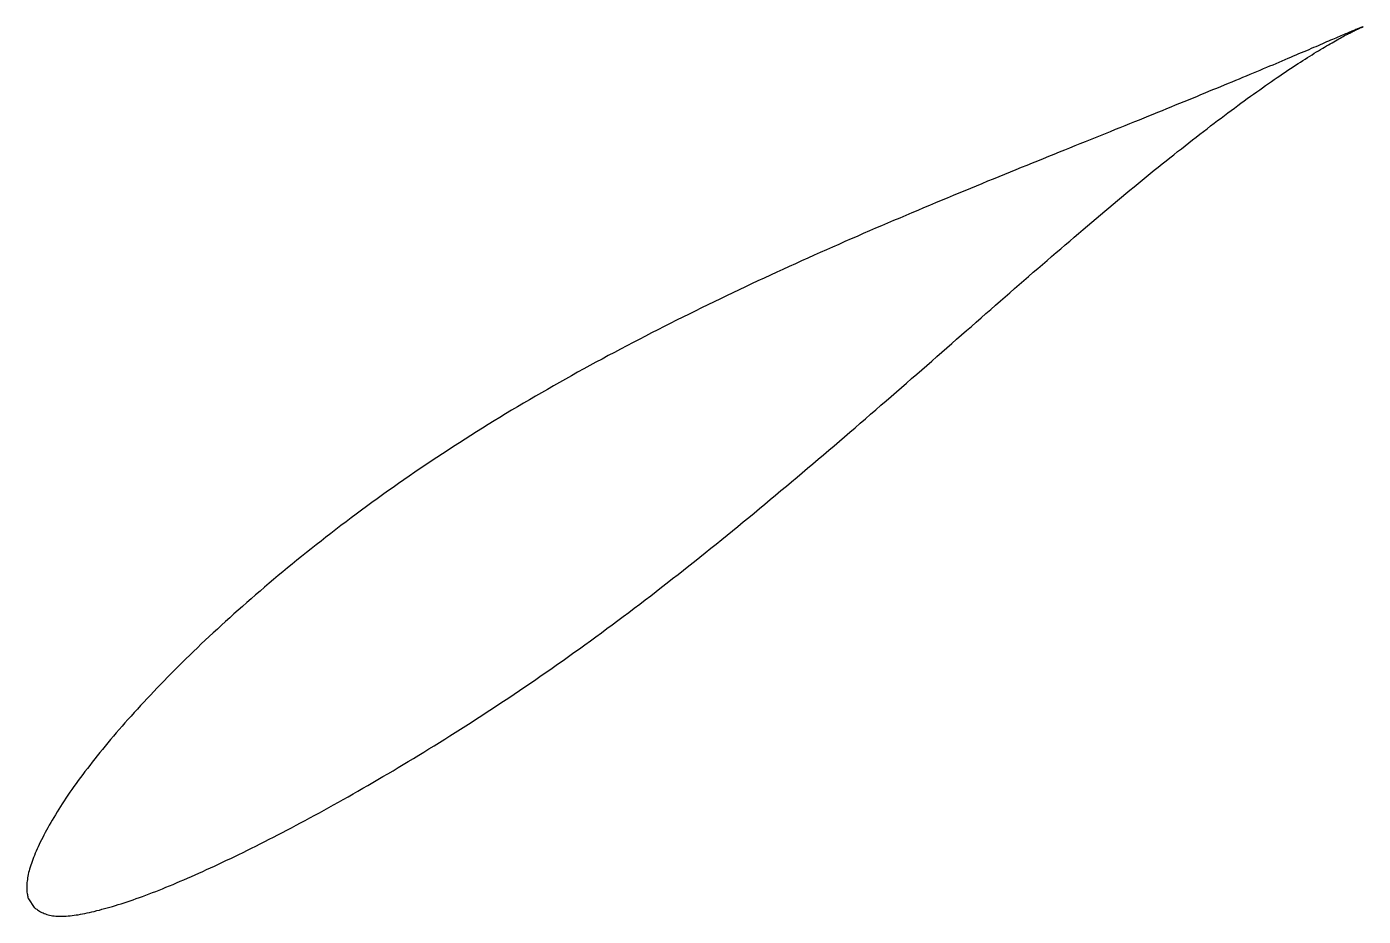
# Model space of a CAD drawing. Header units: metres. Extents: x -37 to 74, y -25 to 49.
import ezdxf

# ---------------------------------------------------------------- set-up
doc = ezdxf.new("R2010")
doc.units = ezdxf.units.M

msp = doc.modelspace()

# ---------------------------------------------------------------- linework, layer by layer
msp.add_lwpolyline([(74.33, 49.21), (74.32, 49.21), (74.32, 49.21), (74.3, 49.2), (74.29, 49.2), (74.26, 49.19), (74.24, 49.18), (74.21, 49.17), (74.17, 49.16), (74.13, 49.14), (74.08, 49.12), (74.03, 49.1), (73.98, 49.08), (73.92, 49.06), (73.85, 49.03), (73.78, 49), (73.71, 48.97), (73.63, 48.94), (73.55, 48.91), (73.46, 48.87), (73.37, 48.83), (73.27, 48.79), (73.17, 48.75), (73.06, 48.7), (72.95, 48.66), (72.84, 48.61), (72.72, 48.56), (72.59, 48.5), (72.46, 48.45), (72.33, 48.39), (72.19, 48.33), (72.05, 48.27), (71.9, 48.21), (71.75, 48.14), (71.59, 48.08), (71.43, 48.01), (71.27, 47.94), (71.1, 47.86), (70.92, 47.79), (70.74, 47.71), (70.56, 47.63), (70.37, 47.55), (70.18, 47.47), (69.98, 47.39), (69.78, 47.3), (69.58, 47.21), (69.37, 47.12), (69.15, 47.03), (68.93, 46.94), (68.71, 46.84), (68.48, 46.75), (68.25, 46.65), (68.02, 46.55), (67.77, 46.45), (67.53, 46.34), (67.28, 46.24), (67.03, 46.13), (66.77, 46.02), (66.51, 45.91), (66.24, 45.8), (65.97, 45.69), (65.7, 45.57), (65.42, 45.45), (65.14, 45.34), (64.85, 45.22), (64.56, 45.09), (64.26, 44.97), (63.96, 44.85), (63.66, 44.72), (63.35, 44.59), (63.04, 44.47), (62.72, 44.34), (62.41, 44.2), (62.08, 44.07), (61.75, 43.94), (61.42, 43.8), (61.09, 43.66), (60.75, 43.52), (60.41, 43.38), (60.06, 43.24), (59.71, 43.1), (59.35, 42.95), (59, 42.81), (58.64, 42.66), (58.27, 42.51), (57.9, 42.36), (57.53, 42.21), (57.15, 42.06), (56.77, 41.9), (56.39, 41.75), (56, 41.59), (55.61, 41.43), (55.22, 41.27), (54.82, 41.11), (54.42, 40.95), (54.02, 40.79), (53.61, 40.63), (53.2, 40.46), (52.79, 40.29), (52.37, 40.12), (51.96, 39.96), (51.53, 39.79), (51.11, 39.61), (50.68, 39.44), (50.25, 39.27), (49.81, 39.09), (49.38, 38.91), (48.94, 38.74), (48.49, 38.56), (48.05, 38.38), (47.6, 38.2), (47.15, 38.01), (46.69, 37.83), (46.24, 37.65), (45.78, 37.46), (45.32, 37.27), (44.85, 37.08), (44.39, 36.89), (43.92, 36.7), (43.45, 36.51), (42.97, 36.32), (42.5, 36.12), (42.02, 35.92), (41.54, 35.73), (41.06, 35.53), (40.58, 35.33), (40.09, 35.13), (39.6, 34.92), (39.11, 34.72), (38.62, 34.52), (38.13, 34.31), (37.63, 34.1), (37.14, 33.89), (36.64, 33.68), (36.14, 33.47), (35.64, 33.26), (35.13, 33.05), (34.63, 32.83), (34.12, 32.61), (33.62, 32.4), (33.11, 32.18), (32.6, 31.96), (32.09, 31.73), (31.58, 31.51), (31.07, 31.29), (30.55, 31.06), (30.04, 30.83), (29.52, 30.61), (29, 30.38), (28.49, 30.15), (27.97, 29.91), (27.45, 29.68), (26.93, 29.45), (26.41, 29.21), (25.89, 28.97), (25.37, 28.73), (24.85, 28.49), (24.33, 28.25), (23.81, 28.01), (23.28, 27.76), (22.76, 27.52), (22.24, 27.27), (21.72, 27.02), (21.19, 26.77), (20.67, 26.52), (20.15, 26.27), (19.62, 26.02), (19.1, 25.76), (18.58, 25.5), (18.06, 25.25), (17.54, 24.99), (17.01, 24.73), (16.49, 24.47), (15.97, 24.2), (15.45, 23.94), (14.93, 23.67), (14.41, 23.41), (13.9, 23.14), (13.38, 22.87), (12.86, 22.6), (12.34, 22.33), (11.83, 22.05), (11.31, 21.78), (10.8, 21.5), (10.29, 21.23), (9.78, 20.95), (9.27, 20.67), (8.76, 20.39), (8.25, 20.11), (7.74, 19.82), (7.24, 19.54), (6.73, 19.25), (6.23, 18.97), (5.73, 18.68), (5.23, 18.39), (4.73, 18.1), (4.23, 17.81), (3.74, 17.51), (3.24, 17.22), (2.75, 16.92), (2.26, 16.63), (1.78, 16.33), (1.29, 16.03), (0.81, 15.73), (0.32, 15.43), (-0.16, 15.13), (-0.64, 14.82), (-1.11, 14.52), (-1.59, 14.21), (-2.06, 13.91), (-2.53, 13.6), (-2.99, 13.29), (-3.46, 12.98), (-3.92, 12.67), (-4.38, 12.36), (-4.84, 12.05), (-5.3, 11.74), (-5.75, 11.42), (-6.2, 11.11), (-6.65, 10.79), (-7.1, 10.48), (-7.54, 10.16), (-7.98, 9.84), (-8.42, 9.52), (-8.86, 9.21), (-9.29, 8.89), (-9.72, 8.57), (-10.15, 8.25), (-10.57, 7.93), (-11, 7.61), (-11.42, 7.29), (-11.83, 6.96), (-12.25, 6.64), (-12.66, 6.32), (-13.07, 6), (-13.47, 5.68), (-13.88, 5.36), (-14.28, 5.03), (-14.67, 4.71), (-15.07, 4.39), (-15.46, 4.07), (-15.85, 3.75), (-16.23, 3.43), (-16.62, 3.11), (-17, 2.79), (-17.37, 2.47), (-17.75, 2.15), (-18.12, 1.83), (-18.49, 1.51), (-18.85, 1.19), (-19.21, 0.87), (-19.57, 0.55), (-19.93, 0.24), (-20.28, -0.08), (-20.63, -0.39), (-20.97, -0.71), (-21.31, -1.02), (-21.65, -1.34), (-21.99, -1.65), (-22.32, -1.96), (-22.65, -2.27), (-22.98, -2.58), (-23.3, -2.89), (-23.62, -3.2), (-23.93, -3.51), (-24.25, -3.82), (-24.56, -4.12), (-24.86, -4.43), (-25.16, -4.73), (-25.46, -5.03), (-25.76, -5.34), (-26.05, -5.64), (-26.34, -5.93), (-26.62, -6.23), (-26.9, -6.53), (-27.18, -6.82), (-27.45, -7.12), (-27.72, -7.41), (-27.99, -7.7), (-28.25, -7.99), (-28.51, -8.28), (-28.77, -8.56), (-29.02, -8.85), (-29.27, -9.13), (-29.51, -9.41), (-29.75, -9.69), (-29.99, -9.97), (-30.23, -10.24), (-30.46, -10.52), (-30.68, -10.79), (-30.91, -11.06), (-31.12, -11.33), (-31.34, -11.6), (-31.55, -11.86), (-31.76, -12.12), (-31.96, -12.39), (-32.16, -12.65), (-32.36, -12.9), (-32.55, -13.16), (-32.74, -13.41), (-32.92, -13.66), (-33.1, -13.91), (-33.28, -14.16), (-33.45, -14.4), (-33.62, -14.64), (-33.79, -14.88), (-33.95, -15.12), (-34.11, -15.36), (-34.26, -15.59), (-34.41, -15.82), (-34.55, -16.05), (-34.69, -16.28), (-34.83, -16.51), (-34.96, -16.73), (-35.09, -16.95), (-35.22, -17.16), (-35.34, -17.38), (-35.46, -17.59), (-35.57, -17.8), (-35.68, -18), (-35.79, -18.21), (-35.89, -18.41), (-35.99, -18.61), (-36.09, -18.8), (-36.18, -18.99), (-36.27, -19.18), (-36.35, -19.36), (-36.43, -19.55), (-36.51, -19.72), (-36.58, -19.9), (-36.65, -20.07), (-36.71, -20.24), (-36.77, -20.41), (-36.83, -20.57), (-36.88, -20.73), (-36.93, -20.89), (-36.98, -21.05), (-37.02, -21.2), (-37.06, -21.34), (-37.09, -21.49), (-37.12, -21.63), (-37.15, -21.77), (-37.17, -21.91), (-37.19, -22.04), (-37.2, -22.17), (-37.21, -22.3), (-37.22, -22.42), (-37.22, -22.54), (-37.22, -22.65), (-37.22, -22.77), (-37.21, -22.87), (-37.2, -22.97), (-37.19, -23.07), (-37.17, -23.16), (-37.15, -23.25), (-37.14, -23.33), (-37.12, -23.4), (-37.1, -23.46), (-37.09, -23.5), (-37.08, -23.53), (-36.61, -24.24), (-36.6, -24.24), (-36.59, -24.26), (-36.56, -24.28), (-36.51, -24.31), (-36.46, -24.35), (-36.39, -24.4), (-36.32, -24.45), (-36.24, -24.5), (-36.15, -24.56), (-36.06, -24.61), (-35.96, -24.66), (-35.86, -24.7), (-35.76, -24.74), (-35.65, -24.78), (-35.54, -24.82), (-35.43, -24.85), (-35.31, -24.88), (-35.18, -24.91), (-35.06, -24.93), (-34.93, -24.94), (-34.8, -24.96), (-34.66, -24.97), (-34.52, -24.97), (-34.38, -24.98), (-34.23, -24.98), (-34.08, -24.97), (-33.92, -24.96), (-33.77, -24.95), (-33.6, -24.94), (-33.44, -24.92), (-33.27, -24.9), (-33.1, -24.87), (-32.92, -24.85), (-32.74, -24.81), (-32.56, -24.78), (-32.37, -24.74), (-32.18, -24.7), (-31.98, -24.66), (-31.78, -24.61), (-31.58, -24.57), (-31.37, -24.51), (-31.16, -24.46), (-30.95, -24.4), (-30.73, -24.34), (-30.51, -24.28), (-30.28, -24.22), (-30.05, -24.15), (-29.82, -24.08), (-29.58, -24.01), (-29.34, -23.93), (-29.09, -23.85), (-28.85, -23.77), (-28.59, -23.68), (-28.34, -23.6), (-28.08, -23.51), (-27.82, -23.41), (-27.55, -23.32), (-27.28, -23.22), (-27.01, -23.11), (-26.73, -23.01), (-26.46, -22.9), (-26.17, -22.79), (-25.89, -22.68), (-25.6, -22.56), (-25.31, -22.44), (-25.01, -22.32), (-24.71, -22.19), (-24.41, -22.06), (-24.1, -21.93), (-23.8, -21.8), (-23.48, -21.66), (-23.17, -21.52), (-22.85, -21.38), (-22.53, -21.24), (-22.21, -21.09), (-21.88, -20.94), (-21.55, -20.79), (-21.22, -20.63), (-20.88, -20.47), (-20.54, -20.31), (-20.2, -20.15), (-19.85, -19.98), (-19.51, -19.82), (-19.16, -19.65), (-18.8, -19.47), (-18.45, -19.3), (-18.09, -19.12), (-17.73, -18.94), (-17.36, -18.75), (-17, -18.56), (-16.63, -18.38), (-16.26, -18.18), (-15.88, -17.99), (-15.51, -17.79), (-15.13, -17.59), (-14.74, -17.39), (-14.36, -17.19), (-13.97, -16.98), (-13.58, -16.77), (-13.19, -16.56), (-12.8, -16.35), (-12.4, -16.13), (-12.01, -15.91), (-11.61, -15.69), (-11.2, -15.46), (-10.8, -15.24), (-10.39, -15.01), (-9.99, -14.78), (-9.58, -14.54), (-9.16, -14.3), (-8.75, -14.07), (-8.33, -13.82), (-7.92, -13.58), (-7.5, -13.33), (-7.08, -13.09), (-6.65, -12.84), (-6.23, -12.58), (-5.8, -12.33), (-5.38, -12.07), (-4.95, -11.81), (-4.51, -11.55), (-4.08, -11.28), (-3.65, -11.02), (-3.21, -10.75), (-2.78, -10.48), (-2.34, -10.2), (-1.9, -9.93), (-1.46, -9.65), (-1.02, -9.37), (-0.57, -9.09), (-0.13, -8.81), (0.32, -8.52), (0.76, -8.23), (1.21, -7.94), (1.66, -7.65), (2.11, -7.35), (2.56, -7.05), (3.01, -6.75), (3.46, -6.45), (3.91, -6.15), (4.36, -5.84), (4.81, -5.53), (5.27, -5.22), (5.72, -4.91), (6.18, -4.59), (6.63, -4.28), (7.09, -3.96), (7.54, -3.64), (8, -3.31), (8.45, -2.99), (8.91, -2.66), (9.37, -2.33), (9.82, -2), (10.28, -1.67), (10.74, -1.33), (11.2, -0.99), (11.65, -0.66), (12.11, -0.31), (12.57, 0.03), (13.03, 0.37), (13.48, 0.72), (13.94, 1.06), (14.4, 1.41), (14.86, 1.76), (15.31, 2.11), (15.77, 2.47), (16.23, 2.82), (16.68, 3.18), (17.14, 3.54), (17.59, 3.89), (18.05, 4.25), (18.51, 4.62), (18.96, 4.98), (19.41, 5.34), (19.87, 5.71), (20.32, 6.07), (20.78, 6.44), (21.23, 6.8), (21.68, 7.17), (22.13, 7.54), (22.58, 7.91), (23.04, 8.28), (23.49, 8.65), (23.94, 9.02), (24.38, 9.4), (24.83, 9.77), (25.28, 10.14), (25.73, 10.52), (26.18, 10.89), (26.62, 11.26), (27.07, 11.64), (27.51, 12.01), (27.95, 12.39), (28.4, 12.76), (28.84, 13.14), (29.28, 13.52), (29.72, 13.89), (30.16, 14.27), (30.6, 14.64), (31.04, 15.02), (31.47, 15.39), (31.91, 15.77), (32.35, 16.14), (32.78, 16.52), (33.21, 16.89), (33.64, 17.26), (34.07, 17.64), (34.5, 18.01), (34.93, 18.38), (35.36, 18.75), (35.79, 19.12), (36.21, 19.49), (36.63, 19.86), (37.06, 20.23), (37.48, 20.6), (37.9, 20.97), (38.32, 21.33), (38.73, 21.7), (39.15, 22.06), (39.57, 22.43), (39.98, 22.79), (40.39, 23.15), (40.8, 23.51), (41.21, 23.87), (41.62, 24.22), (42.03, 24.58), (42.43, 24.93), (42.83, 25.29), (43.24, 25.64), (43.64, 25.99), (44.04, 26.34), (44.43, 26.68), (44.83, 27.03), (45.22, 27.37), (45.62, 27.71), (46.01, 28.05), (46.4, 28.39), (46.79, 28.73), (47.17, 29.06), (47.56, 29.39), (47.94, 29.72), (48.32, 30.05), (48.7, 30.38), (49.08, 30.7), (49.45, 31.02), (49.83, 31.34), (50.2, 31.66), (50.57, 31.98), (50.94, 32.29), (51.3, 32.6), (51.67, 32.91), (52.03, 33.22), (52.39, 33.52), (52.75, 33.82), (53.1, 34.12), (53.46, 34.42), (53.81, 34.71), (54.16, 35), (54.51, 35.29), (54.85, 35.58), (55.2, 35.86), (55.54, 36.14), (55.88, 36.42), (56.22, 36.69), (56.55, 36.97), (56.88, 37.24), (57.21, 37.5), (57.54, 37.77), (57.87, 38.03), (58.19, 38.29), (58.51, 38.54), (58.83, 38.8), (59.15, 39.04), (59.46, 39.29), (59.77, 39.54), (60.08, 39.78), (60.39, 40.01), (60.69, 40.25), (60.99, 40.48), (61.29, 40.71), (61.58, 40.94), (61.88, 41.16), (62.17, 41.38), (62.46, 41.6), (62.74, 41.81), (63.02, 42.02), (63.3, 42.23), (63.58, 42.43), (63.85, 42.63), (64.12, 42.83), (64.39, 43.03), (64.65, 43.22), (64.92, 43.41), (65.17, 43.59), (65.43, 43.78), (65.68, 43.96), (65.93, 44.13), (66.18, 44.3), (66.42, 44.47), (66.66, 44.64), (66.9, 44.81), (67.13, 44.97), (67.37, 45.12), (67.59, 45.28), (67.82, 45.43), (68.04, 45.58), (68.26, 45.72), (68.47, 45.86), (68.68, 46), (68.89, 46.14), (69.09, 46.27), (69.29, 46.4), (69.49, 46.52), (69.68, 46.65), (69.87, 46.76), (70.06, 46.88), (70.24, 47), (70.42, 47.11), (70.6, 47.21), (70.77, 47.32), (70.94, 47.42), (71.1, 47.52), (71.26, 47.61), (71.42, 47.71), (71.57, 47.79), (71.72, 47.88), (71.87, 47.96), (72.01, 48.05), (72.15, 48.12), (72.28, 48.2), (72.41, 48.27), (72.53, 48.34), (72.66, 48.41), (72.77, 48.47), (72.89, 48.53), (73, 48.59), (73.1, 48.64), (73.2, 48.69), (73.3, 48.74), (73.39, 48.79), (73.48, 48.84), (73.57, 48.88), (73.65, 48.92), (73.72, 48.95), (73.79, 48.99), (73.86, 49.02), (73.92, 49.05), (73.98, 49.07), (74.04, 49.1), (74.08, 49.12), (74.13, 49.14), (74.17, 49.15), (74.21, 49.17), (74.24, 49.18), (74.26, 49.19), (74.29, 49.2), (74.3, 49.2), (74.32, 49.21), (74.32, 49.21), (74.33, 49.21)], close=True)

doc.saveas('drawing.dxf')
